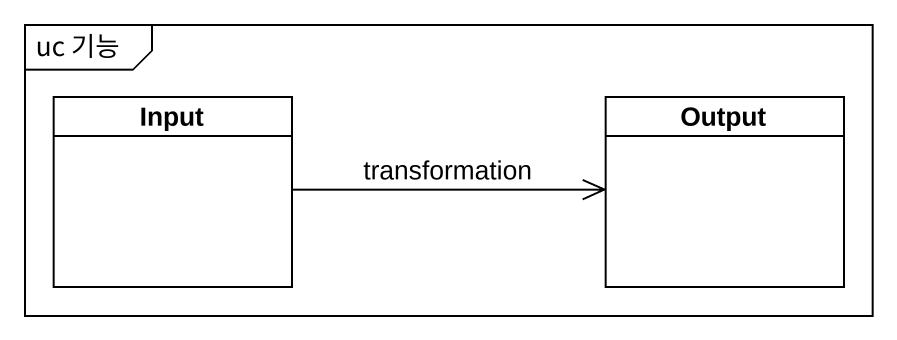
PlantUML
@startuml
mainframe uc 기능
hide circle
hide empty members
class Input
class Output
Input -right-> Output : transformation
@enduml
